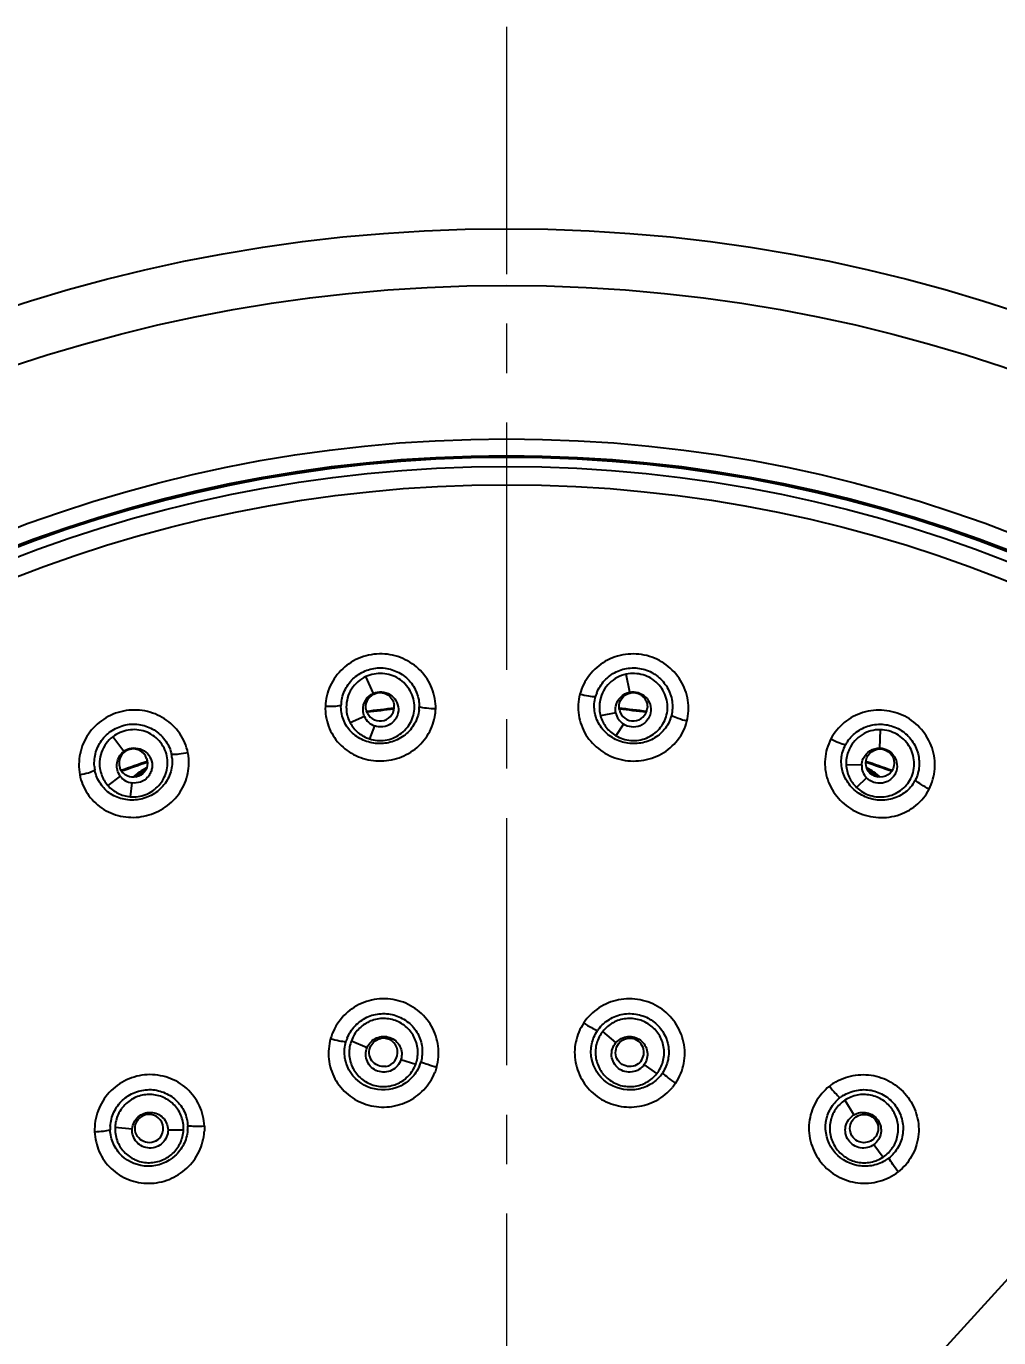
# Model space of a CAD drawing. Header units: millimetres. Extents: x 1241 to 1836, y -3 to 418.
# Drawn here: x 1609.23 to 1633.32, y 206.81 to 239.31 of the extents above; entities that cross this region are included whole.
import ezdxf

# ---------------------------------------------------------------- set-up
doc = ezdxf.new("R2010")
doc.units = ezdxf.units.MM
doc.header["$LTSCALE"] = 32.67
doc.header["$PDMODE"] = 3
doc.header["$PDSIZE"] = 0.3
doc.linetypes.add('CENTER', pattern=[0.6, 0.375, -0.075, 0.075, -0.075])
doc.layers.get('0').update_dxf_attribs({"linetype": 'CONTINUOUS'})
doc.layers.get('Defpoints').update_dxf_attribs({"linetype": 'CONTINUOUS'})
doc.layers.add('1', color=7, linetype='CONTINUOUS')
doc.layers.add('\\M+5B3DF\\M+5B4E7\\M+5CFDF', color=3, linetype='CONTINUOUS', lineweight=18)
doc.layers.add('\\M+5D6D0\\M+5D0C4\\M+5CFDF', color=1, linetype='CENTER', lineweight=18)
doc.styles.add('\\M+5CAFD\\M+5D7D6', font='txt.shx')
doc.dimstyles.new('X\\M+5B3DF\\M+5B4E7\\M+5D1F9\\M+5CABD', dxfattribs={"dimtxt": 2, "dimasz": 1.5, "dimexe": 0.5, "dimexo": 0, "dimgap": 1, "dimtad": 1, "dimtoh": 1, "dimdec": 1, "dimzin": 1, "dimdsep": 46, "dimtxsty": '\\M+5CAFD\\M+5D7D6', "dimcen": 0, "dimadec": 0, "dimazin": 0, "dimtfac": 1, "dimtdec": 1, "dimtmove": 0, "dimatfit": 3, "dimfxl": 0, "dimtolj": 1, "dimtzin": 0, "dimarcsym": 0})

# ---------------------------------------------------------------- blocks, each defined once
blk = doc.blocks.new('*D55')
at = {"layer": '\\M+5B3DF\\M+5B4E7\\M+5CFDF', "color": 0, "lineweight": -2}
for p, q in [((1654.543, 231.368), (1651.179, 227.669)), ((1679.543, 231.368), (1654.543, 231.368)), ((1594.441, 165.269), (1647.815, 223.969)), ((1591.077, 161.569), (1587.714, 157.87))]:
    blk.add_line(p, q, dxfattribs=at)
at = {"layer": '\\M+5B3DF\\M+5B4E7\\M+5CFDF', "color": 0}
for points in [[(1650.562, 228.229), (1651.796, 227.108), (1647.815, 223.969)], [(1590.461, 162.13), (1591.694, 161.009), (1594.441, 165.269)]]:
    blk.add_solid(points, dxfattribs=at)
at = {"layer": 'Defpoints', "color": 0}
for p in [(1647.815, 223.969), (1594.441, 165.269)]:
    blk.add_point(p, dxfattribs=at)
at = {"layer": '\\M+5B3DF\\M+5B4E7\\M+5CFDF', "color": 0, "insert": (1667.543, 235.368), "char_height": 6, "attachment_point": 5, "style": '\\M+5CAFD\\M+5D7D6'}
blk.add_mtext('\\A1;∅79.3', dxfattribs=at)

msp = doc.modelspace()

# ---------------------------------------------------------------- linework, layer by layer
at = {"color": 7, "linetype": 'Continuous'}
for p, q in [((1624.177, 222.805), (1624.088, 223.251)), ((1617.829, 222.776), (1617.643, 223.192)), ((1623.834, 222.291), (1623.454, 222.218)), ((1617.608, 222.199), (1617.254, 222.043)), ((1617.852, 221.971), (1617.731, 221.649)), ((1624.021, 222.015), (1623.831, 221.727)), ((1611.646, 221.336), (1611.372, 221.7)), ((1630.373, 221.419), (1630.385, 221.875)), ((1629.923, 220.995), (1629.537, 221.008)), ((1611.559, 220.724), (1611.249, 220.494)), ((1630.044, 220.684), (1629.795, 220.446)), ((1611.848, 220.557), (1611.801, 220.215)), ((1617.283, 214.17), (1617.676, 214.003)), ((1623.834, 214.121), (1623.513, 214.401)), ((1618.511, 213.701), (1618.876, 213.587)), ((1624.848, 213.354), (1624.536, 213.576)), ((1629.509, 212.696), (1629.728, 212.33)), ((1611.43, 212.024), (1611.855, 211.987)), ((1612.742, 211.958), (1613.125, 211.963)), ((1630.227, 211.595), (1630.456, 211.288))]:
    msp.add_line(p, q, dxfattribs=at)
for centre, radius in [((1621.128, 194.619), 33.778), ((1621.128, 194.619), 33.326), ((1630.376, 221.048), 0.351)]:
    msp.add_circle(centre, radius, dxfattribs=at)
for centre, radius, start, end in [((1624.135, 222.478), 0.835, 164.0203, 164.7933), ((1624.213, 222.445), 0.919, 158.1289, 163.4002), ((1624.296, 222.431), 0.871, 167.482, 173.0164), ((1617.86, 222.448), 0.835, 176.8775, 177.6505), ((1617.977, 222.43), 0.952, 171.0768, 176.1667), ((1618.028, 222.438), 0.871, 180.3391, 185.8736), ((1617.993, 222.443), 0.351, 206.3986, 6.4554), ((1618.12, 222.456), 0.845, 353.9796, 358.9317), ((1618.139, 222.421), 1.233, 352.3079, 358.5968), ((1624.263, 222.443), 0.351, 193.5415, 353.5983), ((1624.39, 222.428), 0.845, 341.1224, 346.0746), ((1611.88, 221.048), 0.351, 19.3431, 199.2466), ((1612.027, 221.058), 1.233, 5.1651, 11.4539), ((1630.259, 221.11), 0.835, 151.1632, 151.9362), ((1630.328, 221.061), 0.919, 145.2718, 150.5431), ((1630.405, 221.028), 0.871, 154.6249, 160.1593), ((1612.001, 221.089), 0.845, 6.8367, 11.7888), ((1611.835, 221.028), 0.919, 183.8432, 189.1145), ((1611.75, 221.023), 0.835, 189.7346, 190.5076), ((1611.915, 221.051), 0.871, 193.1963, 198.7307), ((1630.496, 221.005), 0.845, 328.2653, 333.2174), ((1624.132, 213.908), 0.911, 140.1016, 141.5221), ((1618.006, 213.898), 0.893, 159.5122, 163.9845), ((1618.024, 213.892), 0.911, 158.1016, 159.5221), ((1618.078, 213.879), 0.351, 279.0802, 98.9612), ((1624.117, 213.919), 0.893, 141.5122, 145.9845), ((1624.178, 213.879), 0.351, 320.3296, 80.9607), ((1618.151, 213.881), 0.886, 337.1685, 344.4386), ((1624.249, 213.859), 0.886, 319.1685, 326.4386), ((1629.926, 212.016), 1.303, 122.2421, 128.0803), ((1629.935, 212.051), 0.893, 123.5122, 127.9845), ((1629.945, 212.036), 0.911, 122.1016, 123.5221), ((1612.275, 211.993), 0.351, 297.0195, 116.9805), ((1612.202, 211.99), 0.893, 177.5122, 181.9845), ((1612.221, 211.989), 0.911, 176.1016, 177.5221), ((1612.345, 212.019), 0.886, 355.1685, 2.4386), ((1630.042, 211.952), 0.886, 301.1685, 308.4386)]:
    msp.add_arc(centre, radius, start, end, dxfattribs=at)
for points, knots in [([(1619.371, 222.39), (1619.375, 222.563), (1619.31, 222.916), (1619.016, 223.365), (1618.571, 223.669), (1618.042, 223.79), (1617.508, 223.695), (1617.045, 223.415), (1616.731, 222.978), (1616.644, 222.63), (1616.638, 222.456)], [0, 0, 0, 0, 0.123508, 0.247916, 0.373603, 0.499211, 0.625437, 0.751096, 0.875553, 1, 1, 1, 1]), ([(1625.595, 222.085), (1625.637, 222.253), (1625.652, 222.611), (1625.466, 223.114), (1625.099, 223.51), (1624.61, 223.745), (1624.069, 223.771), (1623.555, 223.602), (1623.152, 223.246), (1622.99, 222.925), (1622.944, 222.757)], [0, 0, 0, 0, 0.123508, 0.247916, 0.373603, 0.499211, 0.625437, 0.751096, 0.875553, 1, 1, 1, 1]), ([(1617.036, 222.578), (1617.054, 222.696), (1617.137, 222.928), (1617.372, 223.213), (1617.702, 223.383), (1618.072, 223.431), (1618.43, 223.33), (1618.727, 223.112), (1618.921, 222.801), (1618.967, 222.56), (1618.965, 222.441)], [0, 0, 0, 0, 0.124311, 0.2492, 0.375122, 0.501548, 0.627444, 0.752268, 0.876254, 1, 1, 1, 1]), ([(1618.845, 222.433), (1618.846, 222.503), (1618.83, 222.644), (1618.75, 222.841), (1618.623, 223.011), (1618.459, 223.147), (1618.266, 223.237), (1618.056, 223.275), (1617.843, 223.263), (1617.707, 223.222), (1617.643, 223.192)], [0, 0, 0, 0, 0.124443, 0.24907, 0.373958, 0.49901, 0.624266, 0.749427, 0.874875, 1, 1, 1, 1]), ([(1623.36, 222.788), (1623.404, 222.899), (1623.536, 223.106), (1623.829, 223.332), (1624.189, 223.424), (1624.56, 223.389), (1624.886, 223.211), (1625.127, 222.932), (1625.248, 222.586), (1625.239, 222.34), (1625.21, 222.225)], [0, 0, 0, 0, 0.124311, 0.2492, 0.375122, 0.501548, 0.627444, 0.752268, 0.876254, 1, 1, 1, 1]), ([(1624.088, 223.251), (1624.011, 223.235), (1623.859, 223.18), (1623.665, 223.038), (1623.519, 222.847), (1623.462, 222.697), (1623.445, 222.619)], [0, 0, 0, 0, 0.250379, 0.500588, 0.750471, 1, 1, 1, 1]), ([(1625.092, 222.244), (1625.108, 222.311), (1625.123, 222.453), (1625.089, 222.662), (1625.004, 222.857), (1624.874, 223.026), (1624.706, 223.157), (1624.509, 223.241), (1624.299, 223.275), (1624.157, 223.266), (1624.088, 223.251)], [0, 0, 0, 0, 0.124443, 0.24907, 0.373958, 0.49901, 0.624266, 0.749427, 0.874875, 1, 1, 1, 1]), ([(1617.643, 223.192), (1617.571, 223.159), (1617.435, 223.072), (1617.277, 222.89), (1617.178, 222.671), (1617.156, 222.512), (1617.156, 222.433)], [0, 0, 0, 0, 0.250379, 0.500588, 0.750471, 1, 1, 1, 1]), ([(1617.571, 222.362), (1617.569, 222.447), (1617.615, 222.621), (1617.751, 222.743), (1617.829, 222.776)], [0, 0, 0, 0, 0.500549, 1, 1, 1, 1]), ([(1617.644, 222.404), (1617.635, 222.483), (1617.675, 222.655), (1617.818, 222.757), (1617.895, 222.78)], [0, 0, 0, 0, 0.500042, 1, 1, 1, 1]), ([(1617.829, 222.776), (1617.893, 222.805), (1618.039, 222.833), (1618.247, 222.761), (1618.401, 222.605), (1618.444, 222.464), (1618.448, 222.393)], [0, 0, 0, 0, 0.249866, 0.500223, 0.749992, 1, 1, 1, 1]), ([(1617.895, 222.78), (1617.943, 222.794), (1618.048, 222.801), (1618.194, 222.745), (1618.302, 222.632), (1618.337, 222.533), (1618.342, 222.482)], [0, 0, 0, 0, 0.249945, 0.500087, 0.749878, 1, 1, 1, 1]), ([(1622.944, 222.757), (1622.899, 222.589), (1622.88, 222.232), (1623.063, 221.728), (1623.435, 221.339), (1623.924, 221.109), (1624.465, 221.078), (1624.981, 221.244), (1625.39, 221.595), (1625.552, 221.917), (1625.595, 222.085)], [0, 0, 0, 0, 0.124028, 0.247748, 0.372678, 0.498693, 0.624802, 0.750949, 0.876136, 1, 1, 1, 1]), ([(1622.944, 222.757), (1623.015, 222.738), (1623.142, 222.711), (1623.272, 222.696), (1623.329, 222.697)], [0, 0, 0, 0, 0.559687, 1, 1, 1, 1]), ([(1625.189, 222.155), (1625.15, 222.041), (1625.021, 221.829), (1624.724, 221.606), (1624.363, 221.511), (1623.991, 221.547), (1623.659, 221.714), (1623.447, 221.941), (1623.343, 222.161), (1623.288, 222.396), (1623.298, 222.581), (1623.329, 222.697)], [0, 0, 0, 0, 0.124009, 0.248996, 0.374871, 0.501145, 0.627022, 0.751915, 0.814203, 0.876385, 1, 1, 1, 1]), ([(1623.833, 222.458), (1623.851, 222.541), (1623.934, 222.701), (1624.094, 222.789), (1624.177, 222.805)], [0, 0, 0, 0, 0.500549, 1, 1, 1, 1]), ([(1623.914, 222.482), (1623.923, 222.562), (1624, 222.72), (1624.162, 222.788), (1624.242, 222.793)], [0, 0, 0, 0, 0.500042, 1, 1, 1, 1]), ([(1624.177, 222.805), (1624.247, 222.818), (1624.395, 222.813), (1624.582, 222.697), (1624.697, 222.51), (1624.707, 222.363), (1624.695, 222.293)], [0, 0, 0, 0, 0.249866, 0.500223, 0.749992, 1, 1, 1, 1]), ([(1624.242, 222.793), (1624.293, 222.796), (1624.396, 222.78), (1624.526, 222.692), (1624.606, 222.558), (1624.618, 222.454), (1624.612, 222.404)], [0, 0, 0, 0, 0.249945, 0.500087, 0.749878, 1, 1, 1, 1]), ([(1613.235, 221.303), (1613.201, 221.473), (1613.059, 221.802), (1612.673, 222.174), (1612.171, 222.372), (1611.628, 222.371), (1611.129, 222.16), (1610.74, 221.785), (1610.531, 221.289), (1610.524, 220.93), (1610.556, 220.759)], [0, 0, 0, 0, 0.123508, 0.247916, 0.373603, 0.499211, 0.625437, 0.751096, 0.875553, 1, 1, 1, 1]), ([(1616.638, 222.456), (1616.631, 222.288), (1616.686, 221.947), (1616.96, 221.506), (1617.384, 221.203), (1617.807, 221.095), (1618.151, 221.102), (1618.489, 221.171), (1618.878, 221.37), (1619.222, 221.76), (1619.336, 222.089), (1619.36, 222.256)], [0, 0, 0, 0, 0.123496, 0.247431, 0.372419, 0.498334, 0.561732, 0.625126, 0.751047, 0.875996, 1, 1, 1, 1]), ([(1616.638, 222.456), (1616.71, 222.453), (1616.841, 222.455), (1616.971, 222.469), (1617.026, 222.483)], [0, 0, 0, 0, 0.559687, 1, 1, 1, 1]), ([(1618.96, 222.368), (1618.947, 222.249), (1618.868, 222.013), (1618.629, 221.73), (1618.298, 221.556), (1617.928, 221.509), (1617.566, 221.598), (1617.309, 221.772), (1617.159, 221.963), (1617.053, 222.18), (1617.022, 222.363), (1617.026, 222.483)], [0, 0, 0, 0, 0.124009, 0.248996, 0.374871, 0.501145, 0.627022, 0.751915, 0.814203, 0.876385, 1, 1, 1, 1]), ([(1617.731, 221.649), (1617.855, 221.608), (1618.127, 221.585), (1618.504, 221.737), (1618.775, 222.038), (1618.843, 222.303), (1618.845, 222.433)], [0, 0, 0, 0, 0.250642, 0.500853, 0.750663, 1, 1, 1, 1]), ([(1618.448, 222.393), (1618.45, 222.322), (1618.425, 222.213), (1618.346, 222.092), (1618.239, 221.996), (1618.067, 221.928), (1617.919, 221.946), (1617.852, 221.971)], [0, 0, 0, 0, 0.249437, 0.374904, 0.500483, 0.750291, 1, 1, 1, 1]), ([(1619.371, 222.39), (1619.295, 222.392), (1619.159, 222.401), (1619.023, 222.423), (1618.965, 222.441)], [0, 0, 0, 0, 0.55477, 1, 1, 1, 1]), ([(1623.834, 222.291), (1623.844, 222.235), (1623.889, 222.126), (1623.973, 222.046), (1624.021, 222.015)], [0, 0, 0, 0, 0.499824, 1, 1, 1, 1]), ([(1624.695, 222.293), (1624.682, 222.224), (1624.633, 222.122), (1624.53, 222.023), (1624.404, 221.953), (1624.22, 221.925), (1624.08, 221.975), (1624.021, 222.015)], [0, 0, 0, 0, 0.249437, 0.374904, 0.500483, 0.750291, 1, 1, 1, 1]), ([(1631.594, 220.403), (1631.673, 220.557), (1631.767, 220.903), (1631.698, 221.435), (1631.428, 221.902), (1631.004, 222.24), (1630.482, 222.386), (1629.944, 222.335), (1629.471, 222.078), (1629.242, 221.801), (1629.16, 221.647)], [0, 0, 0, 0, 0.123508, 0.247916, 0.373603, 0.499211, 0.625437, 0.751096, 0.875553, 1, 1, 1, 1]), ([(1610.917, 220.966), (1610.909, 221.086), (1610.937, 221.33), (1611.103, 221.66), (1611.387, 221.9), (1611.737, 222.028), (1612.109, 222.01), (1612.447, 221.863), (1612.706, 221.603), (1612.804, 221.378), (1612.828, 221.262)], [0, 0, 0, 0, 0.124311, 0.2492, 0.375122, 0.501548, 0.627444, 0.752268, 0.876254, 1, 1, 1, 1]), ([(1617.254, 222.043), (1617.304, 221.951), (1617.441, 221.784), (1617.631, 221.682), (1617.731, 221.649)], [0, 0, 0, 0, 0.499355, 1, 1, 1, 1]), ([(1617.608, 222.199), (1617.631, 222.147), (1617.698, 222.051), (1617.799, 221.991), (1617.852, 221.971)], [0, 0, 0, 0, 0.499824, 1, 1, 1, 1]), ([(1623.454, 222.218), (1623.482, 222.117), (1623.578, 221.923), (1623.74, 221.781), (1623.831, 221.727)], [0, 0, 0, 0, 0.499355, 1, 1, 1, 1]), ([(1623.831, 221.727), (1623.943, 221.659), (1624.203, 221.577), (1624.604, 221.641), (1624.936, 221.875), (1625.06, 222.117), (1625.092, 222.244)], [0, 0, 0, 0, 0.250642, 0.500853, 0.750663, 1, 1, 1, 1]), ([(1625.595, 222.085), (1625.521, 222.103), (1625.39, 222.143), (1625.263, 222.195), (1625.21, 222.225)], [0, 0, 0, 0, 0.55477, 1, 1, 1, 1]), ([(1629.572, 221.585), (1629.64, 221.683), (1629.815, 221.856), (1630.15, 222.011), (1630.522, 222.021), (1630.875, 221.904), (1631.154, 221.658), (1631.327, 221.332), (1631.368, 220.968), (1631.304, 220.73), (1631.251, 220.624)], [0, 0, 0, 0, 0.124311, 0.2492, 0.375122, 0.501548, 0.627444, 0.752268, 0.876254, 1, 1, 1, 1]), ([(1611.372, 221.7), (1611.31, 221.652), (1611.197, 221.537), (1611.083, 221.324), (1611.034, 221.089), (1611.049, 220.929), (1611.067, 220.852)], [0, 0, 0, 0, 0.250379, 0.500588, 0.750471, 1, 1, 1, 1]), ([(1612.713, 221.227), (1612.699, 221.296), (1612.651, 221.43), (1612.529, 221.604), (1612.368, 221.742), (1612.178, 221.838), (1611.969, 221.883), (1611.756, 221.873), (1611.552, 221.813), (1611.428, 221.743), (1611.372, 221.7)], [0, 0, 0, 0, 0.124443, 0.24907, 0.373958, 0.49901, 0.624266, 0.749427, 0.874875, 1, 1, 1, 1]), ([(1629.16, 221.647), (1629.079, 221.494), (1628.98, 221.15), (1629.046, 220.617), (1629.323, 220.155), (1629.748, 219.823), (1630.269, 219.672), (1630.809, 219.719), (1631.286, 219.97), (1631.515, 220.248), (1631.594, 220.403)], [0, 0, 0, 0, 0.124028, 0.247748, 0.372678, 0.498693, 0.624802, 0.750949, 0.876136, 1, 1, 1, 1]), ([(1629.16, 221.647), (1629.225, 221.614), (1629.343, 221.559), (1629.466, 221.515), (1629.522, 221.503)], [0, 0, 0, 0, 0.559687, 1, 1, 1, 1]), ([(1630.385, 221.875), (1630.306, 221.876), (1630.146, 221.856), (1629.925, 221.761), (1629.74, 221.607), (1629.652, 221.473), (1629.618, 221.402)], [0, 0, 0, 0, 0.250379, 0.500588, 0.750471, 1, 1, 1, 1]), ([(1631.139, 220.669), (1631.171, 220.731), (1631.217, 220.866), (1631.23, 221.078), (1631.19, 221.287), (1631.102, 221.48), (1630.966, 221.645), (1630.793, 221.771), (1630.597, 221.851), (1630.456, 221.874), (1630.385, 221.875)], [0, 0, 0, 0, 0.124443, 0.24907, 0.373958, 0.49901, 0.624266, 0.749427, 0.874875, 1, 1, 1, 1]), ([(1611.487, 220.875), (1611.466, 220.957), (1611.472, 221.137), (1611.578, 221.286), (1611.646, 221.336)], [0, 0, 0, 0, 0.500549, 1, 1, 1, 1]), ([(1611.646, 221.336), (1611.703, 221.379), (1611.838, 221.438), (1612.057, 221.414), (1612.242, 221.296), (1612.315, 221.168), (1612.335, 221.1)], [0, 0, 0, 0, 0.249866, 0.500223, 0.749992, 1, 1, 1, 1]), ([(1613.235, 221.303), (1613.161, 221.288), (1613.026, 221.266), (1612.889, 221.258), (1612.828, 221.262)], [0, 0, 0, 0, 0.55477, 1, 1, 1, 1]), ([(1631.215, 220.56), (1631.151, 220.459), (1630.978, 220.281), (1630.639, 220.129), (1630.266, 220.117), (1629.912, 220.235), (1629.625, 220.472), (1629.469, 220.74), (1629.416, 220.978), (1629.415, 221.219), (1629.466, 221.397), (1629.522, 221.503)], [0, 0, 0, 0, 0.124009, 0.248996, 0.374871, 0.501145, 0.627022, 0.751915, 0.814203, 0.876385, 1, 1, 1, 1]), ([(1629.96, 221.158), (1629.996, 221.235), (1630.113, 221.372), (1630.288, 221.423), (1630.373, 221.419)], [0, 0, 0, 0, 0.500549, 1, 1, 1, 1]), ([(1630.373, 221.419), (1630.443, 221.417), (1630.587, 221.379), (1630.743, 221.224), (1630.814, 221.017), (1630.791, 220.871), (1630.764, 220.806)], [0, 0, 0, 0, 0.249866, 0.500223, 0.749992, 1, 1, 1, 1]), ([(1610.556, 220.759), (1610.587, 220.594), (1610.717, 220.273), (1611.081, 219.905), (1611.562, 219.703), (1611.999, 219.692), (1612.333, 219.776), (1612.647, 219.918), (1612.982, 220.198), (1613.231, 220.656), (1613.268, 221.001), (1613.255, 221.169)], [0, 0, 0, 0, 0.123495, 0.247431, 0.372419, 0.498334, 0.561732, 0.625127, 0.751047, 0.875996, 1, 1, 1, 1]), ([(1612.84, 221.19), (1612.854, 221.071), (1612.829, 220.823), (1612.659, 220.494), (1612.375, 220.251), (1612.024, 220.122), (1611.652, 220.129), (1611.363, 220.242), (1611.174, 220.394), (1611.023, 220.582), (1610.951, 220.754), (1610.929, 220.871)], [0, 0, 0, 0, 0.124009, 0.248996, 0.374871, 0.501145, 0.627022, 0.751915, 0.814203, 0.876385, 1, 1, 1, 1]), ([(1612.212, 221.164), (1612.237, 221.091), (1612.239, 220.924), (1612.084, 220.729), (1611.843, 220.671), (1611.691, 220.742), (1611.636, 220.795)], [0, 0, 0, 0, 0.250149, 0.500209, 0.750131, 1, 1, 1, 1]), ([(1611.801, 220.215), (1611.932, 220.203), (1612.202, 220.241), (1612.535, 220.473), (1612.733, 220.827), (1612.74, 221.1), (1612.713, 221.227)], [0, 0, 0, 0, 0.250642, 0.500853, 0.750663, 1, 1, 1, 1]), ([(1612.335, 221.1), (1612.353, 221.032), (1612.352, 220.919), (1612.303, 220.785), (1612.22, 220.667), (1612.067, 220.562), (1611.918, 220.547), (1611.848, 220.557)], [0, 0, 0, 0, 0.249437, 0.374904, 0.500483, 0.750291, 1, 1, 1, 1]), ([(1629.537, 221.008), (1629.542, 220.904), (1629.592, 220.693), (1629.719, 220.519), (1629.795, 220.446)], [0, 0, 0, 0, 0.499355, 1, 1, 1, 1]), ([(1629.923, 220.995), (1629.921, 220.938), (1629.94, 220.822), (1630.005, 220.725), (1630.044, 220.684)], [0, 0, 0, 0, 0.499824, 1, 1, 1, 1]), ([(1610.556, 220.759), (1610.627, 220.772), (1610.754, 220.803), (1610.878, 220.846), (1610.929, 220.871)], [0, 0, 0, 0, 0.559687, 1, 1, 1, 1]), ([(1611.559, 220.724), (1611.593, 220.679), (1611.68, 220.6), (1611.792, 220.564), (1611.848, 220.557)], [0, 0, 0, 0, 0.499824, 1, 1, 1, 1]), ([(1629.795, 220.446), (1629.889, 220.355), (1630.125, 220.217), (1630.53, 220.19), (1630.905, 220.344), (1631.081, 220.553), (1631.139, 220.669)], [0, 0, 0, 0, 0.250642, 0.500853, 0.750663, 1, 1, 1, 1]), ([(1630.764, 220.806), (1630.736, 220.741), (1630.665, 220.653), (1630.542, 220.579), (1630.404, 220.539), (1630.219, 220.552), (1630.094, 220.633), (1630.044, 220.684)], [0, 0, 0, 0, 0.249437, 0.374904, 0.500483, 0.750291, 1, 1, 1, 1]), ([(1611.249, 220.494), (1611.318, 220.415), (1611.489, 220.282), (1611.696, 220.225), (1611.801, 220.215)], [0, 0, 0, 0, 0.499355, 1, 1, 1, 1]), ([(1631.594, 220.403), (1631.527, 220.437), (1631.408, 220.504), (1631.296, 220.583), (1631.251, 220.624)], [0, 0, 0, 0, 0.554772, 1, 1, 1, 1]), ([(1619.394, 213.51), (1619.442, 213.678), (1619.469, 214.038), (1619.298, 214.551), (1618.938, 214.955), (1618.533, 215.156), (1618.183, 215.213), (1617.827, 215.203), (1617.395, 215.065), (1616.984, 214.712), (1616.816, 214.391), (1616.768, 214.221)], [0, 0, 0, 0, 0.124372, 0.248799, 0.373827, 0.498592, 0.561497, 0.624634, 0.749967, 0.874882, 1, 1, 1, 1]), ([(1625.316, 213.121), (1625.414, 213.266), (1625.551, 213.601), (1625.547, 214.141), (1625.33, 214.636), (1625.007, 214.953), (1624.691, 215.115), (1624.349, 215.216), (1623.896, 215.218), (1623.396, 215.009), (1623.137, 214.756), (1623.038, 214.61)], [0, 0, 0, 0, 0.124372, 0.248799, 0.373827, 0.498592, 0.561497, 0.624634, 0.749967, 0.874882, 1, 1, 1, 1]), ([(1617.179, 214.232), (1617.223, 214.343), (1617.358, 214.551), (1617.655, 214.771), (1618.016, 214.861), (1618.384, 214.817), (1618.708, 214.639), (1618.946, 214.357), (1619.056, 214.005), (1619.037, 213.759), (1619.005, 213.644)], [0, 0, 0, 0, 0.124925, 0.250158, 0.375849, 0.501371, 0.626477, 0.75125, 0.875533, 1, 1, 1, 1]), ([(1623.433, 214.492), (1623.51, 214.585), (1623.702, 214.741), (1624.053, 214.858), (1624.423, 214.832), (1624.76, 214.677), (1625.013, 214.407), (1625.152, 214.065), (1625.148, 213.696), (1625.054, 213.469), (1624.988, 213.369)], [0, 0, 0, 0, 0.124925, 0.250158, 0.375849, 0.501371, 0.626477, 0.75125, 0.875533, 1, 1, 1, 1]), ([(1618.876, 213.587), (1618.914, 213.69), (1618.952, 213.914), (1618.869, 214.241), (1618.67, 214.515), (1618.379, 214.688), (1618.045, 214.742), (1617.717, 214.661), (1617.44, 214.466), (1617.322, 214.272), (1617.283, 214.17)], [0, 0, 0, 0, 0.124951, 0.249807, 0.374568, 0.499615, 0.624735, 0.749809, 0.874969, 1, 1, 1, 1]), ([(1623.038, 214.61), (1622.944, 214.468), (1622.808, 214.147), (1622.802, 213.625), (1622.995, 213.14), (1623.355, 212.759), (1623.832, 212.538), (1624.356, 212.503), (1624.856, 212.661), (1625.127, 212.884), (1625.237, 213.014)], [0, 0, 0, 0, 0.124424, 0.248717, 0.373411, 0.498564, 0.624116, 0.749753, 0.875108, 1, 1, 1, 1]), ([(1623.038, 214.61), (1623.1, 214.569), (1623.211, 214.501), (1623.325, 214.44), (1623.377, 214.419)], [0, 0, 0, 0, 0.569688, 1, 1, 1, 1]), ([(1624.848, 213.354), (1624.916, 213.441), (1625.021, 213.642), (1625.043, 213.979), (1624.939, 214.301), (1624.716, 214.555), (1624.415, 214.71), (1624.077, 214.734), (1623.753, 214.635), (1623.582, 214.487), (1623.513, 214.401)], [0, 0, 0, 0, 0.124951, 0.249807, 0.374568, 0.499615, 0.624735, 0.749809, 0.874969, 1, 1, 1, 1]), ([(1616.768, 214.221), (1616.722, 214.058), (1616.691, 213.711), (1616.847, 213.212), (1617.181, 212.81), (1617.641, 212.559), (1618.162, 212.496), (1618.671, 212.625), (1619.098, 212.93), (1619.287, 213.225), (1619.351, 213.383)], [0, 0, 0, 0, 0.124423, 0.248719, 0.373413, 0.498565, 0.624118, 0.749757, 0.875106, 1, 1, 1, 1]), ([(1616.768, 214.221), (1616.839, 214.202), (1616.965, 214.171), (1617.093, 214.149), (1617.149, 214.145)], [0, 0, 0, 0, 0.569688, 1, 1, 1, 1]), ([(1617.283, 214.17), (1617.244, 214.066), (1617.205, 213.842), (1617.286, 213.513), (1617.486, 213.238), (1617.777, 213.063), (1618.113, 213.01), (1618.443, 213.091), (1618.72, 213.288), (1618.838, 213.484), (1618.876, 213.587)], [0, 0, 0, 0, 0.124804, 0.249602, 0.374484, 0.499445, 0.624634, 0.74975, 0.874936, 1, 1, 1, 1]), ([(1617.676, 214.003), (1617.698, 214.054), (1617.762, 214.149), (1617.947, 214.28), (1618.252, 214.292), (1618.48, 214.088), (1618.539, 213.869), (1618.527, 213.754), (1618.511, 213.701)], [0, 0, 0, 0, 0.126077, 0.25217, 0.500025, 0.747886, 0.873943, 1, 1, 1, 1]), ([(1617.767, 214.042), (1617.792, 214.09), (1617.866, 214.175), (1617.97, 214.217), (1618.023, 214.226)], [0, 0, 0, 0, 0.499639, 1, 1, 1, 1]), ([(1624.92, 213.28), (1624.841, 213.189), (1624.646, 213.039), (1624.183, 212.897), (1623.553, 213.058), (1623.205, 213.612), (1623.216, 214.094), (1623.31, 214.32), (1623.377, 214.419)], [0, 0, 0, 0, 0.125989, 0.252367, 0.501525, 0.749173, 0.874479, 1, 1, 1, 1]), ([(1623.513, 214.401), (1623.444, 214.315), (1623.338, 214.114), (1623.313, 213.775), (1623.418, 213.452), (1623.641, 213.196), (1623.944, 213.042), (1624.283, 213.017), (1624.607, 213.119), (1624.779, 213.268), (1624.848, 213.354)], [0, 0, 0, 0, 0.124804, 0.249602, 0.374484, 0.499445, 0.624634, 0.74975, 0.874936, 1, 1, 1, 1]), ([(1623.834, 214.121), (1623.871, 214.163), (1623.962, 214.233), (1624.178, 214.301), (1624.472, 214.217), (1624.626, 213.953), (1624.614, 213.727), (1624.567, 213.622), (1624.536, 213.576)], [0, 0, 0, 0, 0.126077, 0.25217, 0.500025, 0.747886, 0.873943, 1, 1, 1, 1]), ([(1623.934, 214.13), (1623.972, 214.168), (1624.068, 214.226), (1624.18, 214.234), (1624.234, 214.226)], [0, 0, 0, 0, 0.499639, 1, 1, 1, 1]), ([(1618.968, 213.538), (1618.921, 213.428), (1618.782, 213.224), (1618.385, 212.947), (1617.737, 212.905), (1617.234, 213.324), (1617.096, 213.786), (1617.116, 214.03), (1617.149, 214.145)], [0, 0, 0, 0, 0.125989, 0.252367, 0.501525, 0.749173, 0.874479, 1, 1, 1, 1]), ([(1618.511, 213.701), (1618.476, 213.59), (1618.304, 213.39), (1617.917, 213.368), (1617.631, 213.631), (1617.63, 213.896), (1617.676, 214.003)], [0, 0, 0, 0, 0.250031, 0.500087, 0.750159, 1, 1, 1, 1]), ([(1618.133, 213.532), (1618.07, 213.522), (1617.935, 213.538), (1617.778, 213.664), (1617.709, 213.853), (1617.737, 213.985), (1617.767, 214.042)], [0, 0, 0, 0, 0.250145, 0.499998, 0.749942, 1, 1, 1, 1]), ([(1624.536, 213.576), (1624.468, 213.481), (1624.243, 213.344), (1623.868, 213.443), (1623.677, 213.782), (1623.758, 214.033), (1623.834, 214.121)], [0, 0, 0, 0, 0.250031, 0.500087, 0.750159, 1, 1, 1, 1]), ([(1624.124, 213.532), (1624.061, 213.542), (1623.937, 213.599), (1623.827, 213.767), (1623.82, 213.968), (1623.888, 214.085), (1623.934, 214.13)], [0, 0, 0, 0, 0.250145, 0.499998, 0.749942, 1, 1, 1, 1]), ([(1619.394, 213.51), (1619.321, 213.53), (1619.19, 213.57), (1619.061, 213.618), (1619.005, 213.644)], [0, 0, 0, 0, 0.551287, 1, 1, 1, 1]), ([(1624.449, 213.655), (1624.411, 213.608), (1624.308, 213.535), (1624.183, 213.522), (1624.124, 213.532)], [0, 0, 0, 0, 0.499662, 1, 1, 1, 1]), ([(1613.641, 212.049), (1613.635, 212.224), (1613.549, 212.575), (1613.229, 213.01), (1612.761, 213.283), (1612.314, 213.349), (1611.963, 213.295), (1611.628, 213.175), (1611.259, 212.911), (1610.978, 212.448), (1610.917, 212.091), (1610.923, 211.914)], [0, 0, 0, 0, 0.124372, 0.248799, 0.373827, 0.498592, 0.561497, 0.624634, 0.749967, 0.874882, 1, 1, 1, 1]), ([(1625.316, 213.121), (1625.253, 213.162), (1625.141, 213.241), (1625.033, 213.327), (1624.988, 213.369)], [0, 0, 0, 0, 0.551287, 1, 1, 1, 1]), ([(1629.231, 213.117), (1629.376, 213.207), (1629.702, 213.337), (1630.227, 213.336), (1630.715, 213.14), (1631.1, 212.781), (1631.323, 212.307), (1631.357, 211.785), (1631.189, 211.291), (1630.962, 211.026), (1630.829, 210.921)], [0, 0, 0, 0, 0.125022, 0.25046, 0.376107, 0.501673, 0.626797, 0.751431, 0.875689, 1, 1, 1, 1]), ([(1611.311, 212.051), (1611.319, 212.171), (1611.383, 212.41), (1611.598, 212.712), (1611.913, 212.908), (1612.277, 212.981), (1612.64, 212.912), (1612.954, 212.716), (1613.167, 212.416), (1613.225, 212.176), (1613.23, 212.056)], [0, 0, 0, 0, 0.124925, 0.250158, 0.375849, 0.501371, 0.626477, 0.75125, 0.875533, 1, 1, 1, 1]), ([(1629.122, 213.041), (1628.984, 212.932), (1628.751, 212.657), (1628.586, 212.144), (1628.641, 211.607), (1628.891, 211.127), (1629.309, 210.781), (1629.825, 210.611), (1630.365, 210.652), (1630.691, 210.813), (1630.829, 210.921)], [0, 0, 0, 0, 0.124914, 0.248862, 0.373455, 0.498489, 0.623763, 0.749674, 0.875277, 1, 1, 1, 1]), ([(1629.122, 213.041), (1629.168, 212.983), (1629.252, 212.884), (1629.343, 212.791), (1629.385, 212.755)], [0, 0, 0, 0, 0.569688, 1, 1, 1, 1]), ([(1629.461, 212.808), (1629.563, 212.872), (1629.794, 212.961), (1630.164, 212.964), (1630.508, 212.825), (1630.78, 212.573), (1630.938, 212.238), (1630.965, 211.87), (1630.846, 211.521), (1630.687, 211.333), (1630.593, 211.259)], [0, 0, 0, 0, 0.124925, 0.250158, 0.375849, 0.501371, 0.626477, 0.75125, 0.875533, 1, 1, 1, 1]), ([(1613.125, 211.963), (1613.129, 212.073), (1613.096, 212.297), (1612.916, 212.583), (1612.642, 212.782), (1612.312, 212.856), (1611.978, 212.805), (1611.69, 212.626), (1611.487, 212.355), (1611.435, 212.134), (1611.43, 212.024)], [0, 0, 0, 0, 0.124951, 0.249807, 0.374568, 0.499615, 0.624735, 0.749809, 0.874969, 1, 1, 1, 1]), ([(1630.5, 211.195), (1630.398, 211.133), (1630.166, 211.05), (1629.682, 211.059), (1629.133, 211.406), (1628.972, 212.04), (1629.132, 212.496), (1629.292, 212.681), (1629.385, 212.755)], [0, 0, 0, 0, 0.125989, 0.252367, 0.501525, 0.749173, 0.874479, 1, 1, 1, 1]), ([(1629.509, 212.696), (1629.417, 212.635), (1629.254, 212.477), (1629.126, 212.163), (1629.126, 211.823), (1629.258, 211.51), (1629.499, 211.27), (1629.814, 211.142), (1630.154, 211.138), (1630.363, 211.227), (1630.456, 211.288)], [0, 0, 0, 0, 0.124804, 0.249602, 0.374484, 0.499445, 0.624634, 0.74975, 0.874936, 1, 1, 1, 1]), ([(1630.456, 211.288), (1630.547, 211.349), (1630.709, 211.508), (1630.834, 211.822), (1630.834, 212.16), (1630.701, 212.471), (1630.462, 212.711), (1630.148, 212.838), (1629.81, 212.844), (1629.601, 212.756), (1629.509, 212.696)], [0, 0, 0, 0, 0.124951, 0.249807, 0.374568, 0.499615, 0.624735, 0.749809, 0.874969, 1, 1, 1, 1]), ([(1611.855, 211.987), (1611.86, 212.043), (1611.892, 212.153), (1612.027, 212.335), (1612.314, 212.44), (1612.594, 212.316), (1612.717, 212.126), (1612.741, 212.014), (1612.742, 211.958)], [0, 0, 0, 0, 0.126077, 0.25217, 0.500025, 0.747886, 0.873943, 1, 1, 1, 1]), ([(1611.938, 212.092), (1611.952, 212.138), (1611.998, 212.224), (1612.074, 212.285), (1612.116, 212.307)], [0, 0, 0, 0, 0.49974, 1, 1, 1, 1]), ([(1630.227, 211.595), (1630.133, 211.526), (1629.877, 211.465), (1629.551, 211.675), (1629.474, 212.056), (1629.629, 212.27), (1629.728, 212.33)], [0, 0, 0, 0, 0.250031, 0.500087, 0.750159, 1, 1, 1, 1]), ([(1629.822, 211.68), (1629.765, 211.71), (1629.665, 211.802), (1629.612, 211.996), (1629.667, 212.19), (1629.768, 212.28), (1629.826, 212.308)], [0, 0, 0, 0, 0.250145, 0.499998, 0.749942, 1, 1, 1, 1]), ([(1629.728, 212.33), (1629.777, 212.359), (1629.884, 212.398), (1630.111, 212.395), (1630.365, 212.225), (1630.429, 211.926), (1630.348, 211.715), (1630.271, 211.629), (1630.227, 211.595)], [0, 0, 0, 0, 0.126077, 0.25217, 0.500025, 0.747886, 0.873943, 1, 1, 1, 1]), ([(1629.826, 212.308), (1629.874, 212.332), (1629.983, 212.357), (1630.092, 212.331), (1630.141, 212.307)], [0, 0, 0, 0, 0.499639, 1, 1, 1, 1]), ([(1630.141, 212.307), (1630.197, 212.278), (1630.297, 212.185), (1630.35, 211.991), (1630.295, 211.798), (1630.194, 211.707), (1630.137, 211.679)], [0, 0, 0, 0, 0.250145, 0.499998, 0.749942, 1, 1, 1, 1]), ([(1610.923, 211.914), (1610.997, 211.918), (1611.127, 211.928), (1611.255, 211.946), (1611.31, 211.959)], [0, 0, 0, 0, 0.569688, 1, 1, 1, 1]), ([(1610.923, 211.914), (1610.931, 211.745), (1611.009, 211.405), (1611.31, 210.979), (1611.753, 210.7), (1612.268, 210.603), (1612.783, 210.705), (1613.227, 210.985), (1613.539, 211.406), (1613.628, 211.746), (1613.64, 211.915)], [0, 0, 0, 0, 0.124423, 0.24872, 0.373413, 0.498566, 0.624118, 0.749758, 0.875106, 1, 1, 1, 1]), ([(1613.227, 211.944), (1613.217, 211.825), (1613.147, 211.589), (1612.856, 211.202), (1612.252, 210.962), (1611.645, 211.205), (1611.37, 211.602), (1611.314, 211.84), (1611.31, 211.959)], [0, 0, 0, 0, 0.125989, 0.252367, 0.501525, 0.749173, 0.874479, 1, 1, 1, 1]), ([(1611.43, 212.024), (1611.425, 211.914), (1611.457, 211.689), (1611.636, 211.401), (1611.911, 211.201), (1612.242, 211.125), (1612.578, 211.178), (1612.866, 211.357), (1613.069, 211.63), (1613.12, 211.852), (1613.125, 211.963)], [0, 0, 0, 0, 0.124804, 0.249602, 0.374484, 0.499445, 0.624634, 0.74975, 0.874936, 1, 1, 1, 1]), ([(1612.742, 211.958), (1612.744, 211.842), (1612.642, 211.599), (1612.281, 211.458), (1611.927, 211.62), (1611.844, 211.871), (1611.855, 211.987)], [0, 0, 0, 0, 0.250031, 0.500087, 0.750159, 1, 1, 1, 1]), ([(1612.435, 211.68), (1612.375, 211.65), (1612.234, 211.624), (1612.039, 211.708), (1611.92, 211.885), (1611.92, 212.028), (1611.938, 212.092)], [0, 0, 0, 0, 0.250131, 0.500018, 0.749913, 1, 1, 1, 1]), ([(1613.641, 212.049), (1613.566, 212.045), (1613.428, 212.043), (1613.291, 212.049), (1613.23, 212.056)], [0, 0, 0, 0, 0.551287, 1, 1, 1, 1]), ([(1630.137, 211.679), (1630.088, 211.655), (1629.979, 211.63), (1629.87, 211.656), (1629.822, 211.68)], [0, 0, 0, 0, 0.499639, 1, 1, 1, 1]), ([(1630.829, 210.921), (1630.781, 210.98), (1630.699, 211.09), (1630.623, 211.205), (1630.593, 211.259)], [0, 0, 0, 0, 0.551287, 1, 1, 1, 1])]:
    msp.add_open_spline(points, degree=3, knots=knots, dxfattribs=at)
for points in [[(1617.161, 222.349), (1617.172, 222.243), (1617.203, 222.137), (1617.254, 222.043)], [(1617.608, 222.199), (1617.586, 222.25), (1617.573, 222.306), (1617.571, 222.362)], [(1617.679, 222.287), (1617.661, 222.323), (1617.649, 222.363), (1617.644, 222.404)], [(1623.431, 222.537), (1623.418, 222.431), (1623.425, 222.32), (1623.454, 222.218)], [(1623.834, 222.291), (1623.823, 222.346), (1623.823, 222.403), (1623.833, 222.458)], [(1623.922, 222.361), (1623.913, 222.4), (1623.91, 222.442), (1623.914, 222.482)], [(1629.585, 221.324), (1629.549, 221.224), (1629.532, 221.115), (1629.537, 221.008)], [(1629.923, 220.995), (1629.925, 221.051), (1629.938, 221.107), (1629.96, 221.158)], [(1611.09, 220.771), (1611.124, 220.67), (1611.179, 220.574), (1611.249, 220.494)], [(1611.559, 220.724), (1611.526, 220.769), (1611.501, 220.821), (1611.487, 220.875)], [(1611.636, 220.795), (1611.598, 220.833), (1611.567, 220.881), (1611.549, 220.932)], [(1619.394, 213.51), (1619.382, 213.467), (1619.368, 213.424), (1619.351, 213.383)], [(1625.316, 213.121), (1625.292, 213.084), (1625.265, 213.048), (1625.237, 213.014)], [(1613.641, 212.049), (1613.643, 212.005), (1613.643, 211.96), (1613.64, 211.915)]]:
    msp.add_open_spline(points, degree=3, dxfattribs=at)
at = {"layer": '1', "color": 7, "linetype": 'Continuous'}
for radius in [39.669, 38.264, 34.461, 34.048, 34.008]:
    msp.add_circle((1621.128, 194.619), radius, dxfattribs=at)
for centre, radius, start, end in [((1621.128, 194.619), 27.926, 95.7091, 97.1503), ((1621.128, 194.619), 27.903, 95.7418, 97.1152), ((1621.128, 194.619), 27.926, 82.8497, 84.291), ((1621.128, 194.619), 27.903, 82.8849, 84.2583), ((1621.128, 194.619), 27.926, 108.5688, 110.0019), ((1621.128, 194.619), 27.903, 108.5968, 109.9714), ((1621.128, 194.619), 27.926, 69.9982, 71.4312), ((1621.128, 194.619), 27.903, 70.0286, 71.4032), ((1613.127, 219.261), 1.907, 118.7002, 131.1032), ((1613.131, 219.235), 1.89, 120.1019, 129.1252), ((1629.13, 219.261), 1.907, 48.8969, 61.3013), ((1629.126, 219.235), 1.89, 50.8771, 59.898)]:
    msp.add_arc(centre, radius, start, end, dxfattribs=at)
at = {"layer": '\\M+5D6D0\\M+5D0C4\\M+5CFDF', "ltscale": 0.5}
msp.add_line((1621.128, 239.288), (1621.128, 99.543), dxfattribs=at)

# ---------------------------------------------------------------- dimensions: what is measured, and where the dimension line sits
at = {"layer": '\\M+5B3DF\\M+5B4E7\\M+5CFDF'}
dim = msp.add_diameter_dim_2p(p1=(1594.441, 165.269), p2=(1647.815, 223.969), dimstyle='X\\M+5B3DF\\M+5B4E7\\M+5D1F9\\M+5CABD', override={"dimtxt": 6, "dimasz": 5}, dxfattribs=at)
dim.commit()
dim.dimension.update_dxf_attribs({"geometry": '*D55', "text_midpoint": (1667.543, 235.368)})

doc.saveas('drawing.dxf')
